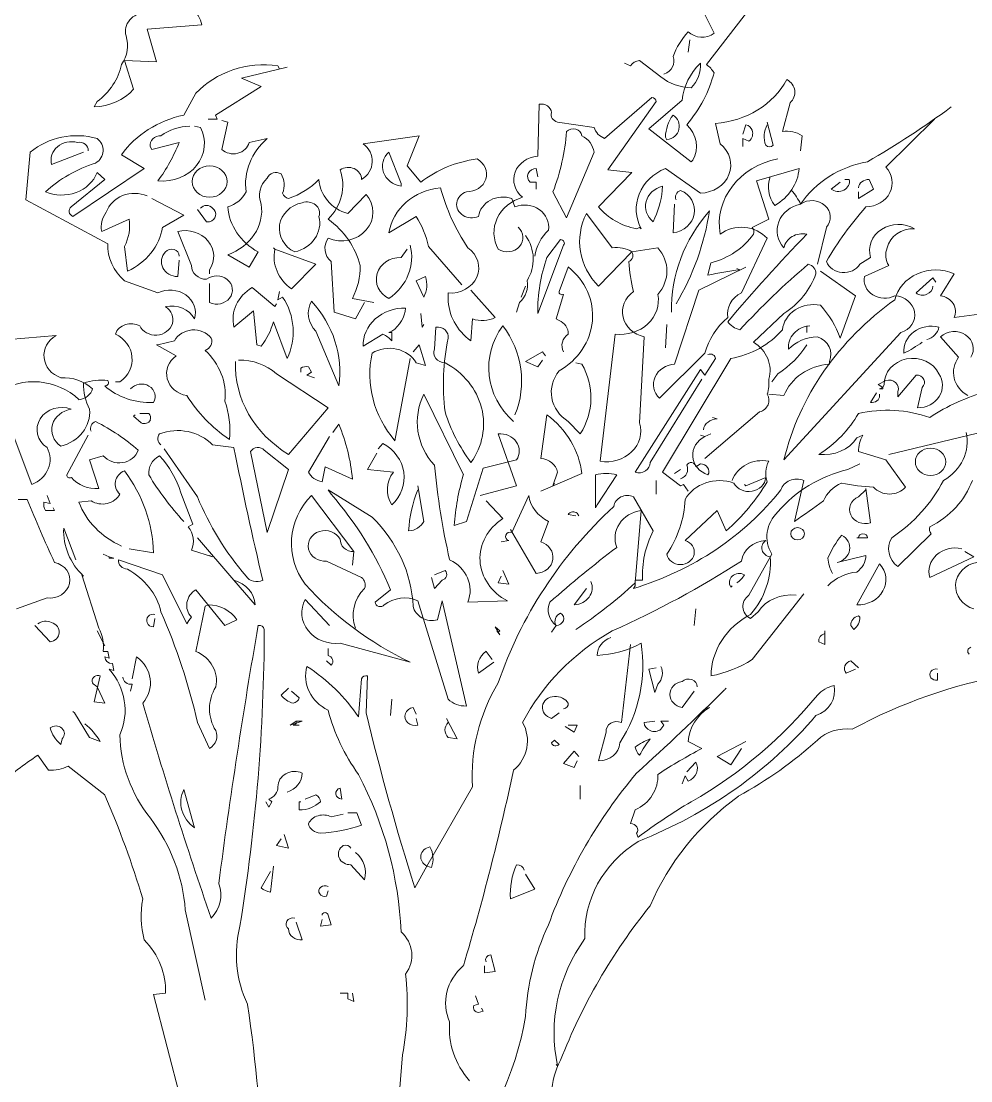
# Model space of a CAD drawing. Header units: metres. Extents: x -208167 to 103314, y -235023 to -104369.
# Drawn here: x -80725 to -77310, y -230575 to -226765 of the extents above; entities that cross this region are included whole.
import ezdxf

# ---------------------------------------------------------------- set-up
doc = ezdxf.new("R2010")
doc.units = ezdxf.units.M
doc.layers.add('FF', color=8, linetype='Continuous')
doc.layers.add('LH', color=94, linetype='Continuous')

# ---------------------------------------------------------------- blocks, each defined once
blk = doc.blocks.new('A$C6F3D4511')
at = {"layer": 'LH', "lineweight": 0}
for p, q in [((1466, 2355.82), (1414.4, 2281.45)), ((1421.99, 2316.36), (1409.84, 2343.68)), ((855.8, 2320.91), (910.44, 2325.47)), ((864.91, 2284.48), (855.8, 2320.91)), ((1397.7, 2308.77), (1396.18, 2295.11)), ((833.03, 2286), (864.91, 2284.48)), ((842.14, 2254.12), (833.03, 2286)), ((949.91, 2266.27), (995.45, 2278.41)), ((987.86, 2276.89), (986.34, 2279.93)), ((1338.5, 2279.93), (1332.43, 2282.96)), ((1368.86, 2267.78), (1347.61, 2286)), ((969.64, 2257.16), (949.91, 2266.27)), ((924.1, 2225.28), (969.64, 2257.16)), ((904.37, 2249.57), (892.23, 2225.28)), ((1312.69, 2199.48), (1359.75, 2245.02)), ((805.71, 2240.46), (802.67, 2234.39)), ((1245.91, 2179.74), (1247.42, 2237.43)), ((1364.3, 2240.46), (1315.73, 2164.57)), ((1356.71, 2210.1), (1390.11, 2241.98)), ((1497.88, 2238.94), (1490.29, 2207.07)), ((925.62, 2220.73), (924.1, 2225.28)), ((908.93, 2211.62), (902.85, 2213.14)), ((916.52, 2220.73), (925.62, 2220.73)), ((936.25, 2217.69), (930.18, 2219.21)), ((930.18, 2187.33), (936.25, 2217.69)), ((1265.64, 2217.69), (1302.07, 2211.62)), ((1428.06, 2193.41), (1423.5, 2216.18)), ((1453.86, 2214.66), (1450.83, 2204.03)), ((1481.18, 2191.89), (1475.11, 2217.69)), ((1642.08, 2220.73), (1593.51, 2167.6)), ((1127.51, 2202.51), (1071.34, 2193.41)), ((1115.36, 2169.12), (1127.51, 2202.51)), ((1399.22, 2173.67), (1356.71, 2210.1)), ((1510.02, 2202.51), (1508.51, 2185.82)), ((860.35, 2187.33), (887.67, 2194.92)), ((975.71, 2199.48), (957.5, 2194.92)), ((1373.41, 2201), (1374.93, 2197.96)), ((1450.83, 2190.37), (1450.83, 2199.48)), ((1450.83, 2199.48), (1456.9, 2196.44)), ((738.92, 2184.3), (734.36, 2131.17)), ((760.17, 2170.64), (792.04, 2184.3)), ((829.99, 2181.26), (852.76, 2166.08)), ((858.83, 2190.37), (860.35, 2187.33)), ((1097.15, 2184.3), (1109.29, 2149.39)), ((1302.07, 2184.3), (1274.75, 2111.44)), ((1400.73, 2175.19), (1399.22, 2173.67)), ((852.76, 2166.08), (781.42, 2112.96)), ((813.3, 2153.94), (805.71, 2161.53)), ((1129.02, 2150.9), (1115.36, 2169.12)), ((1245.91, 2156.98), (1244.39, 2166.08)), ((1340.02, 2161.53), (1306.62, 2123.58)), ((1315.73, 2164.57), (1340.02, 2161.53)), ((1373.41, 2166.08), (1408.32, 2138.76)), ((1506.99, 2166.08), (1464.49, 2152.42)), ((779.9, 2123.58), (813.3, 2153.94)), ((1109.29, 2149.39), (1109.29, 2146.35)), ((1238.32, 2150.9), (1244.39, 2150.9)), ((1244.39, 2150.9), (1244.39, 2143.31)), ((1464.49, 2152.42), (1476.63, 2109.92)), ((1538.87, 2143.31), (1547.97, 2150.9)), ((1552.53, 2153.94), (1557.08, 2153.94)), ((1576.81, 2153.94), (1581.37, 2143.31)), ((1274.75, 2111.44), (1261.08, 2140.28)), ((1581.37, 2143.31), (1566.19, 2132.69)), ((1566.19, 2132.69), (1566.19, 2140.28)), ((734.36, 2131.17), (816.33, 2082.6)), ((892.23, 2114.47), (860.35, 2132.69)), ((1074.38, 2137.24), (1056.16, 2115.99)), ((1223.14, 2123.58), (1220.1, 2132.69)), ((915, 2106.88), (905.89, 2120.55)), ((1381, 2094.74), (1382.52, 2126.62)), ((810.26, 2096.26), (837.58, 2109.92)), ((870.98, 2100.81), (892.23, 2114.47)), ((918.03, 2106.88), (915, 2106.88)), ((1097.15, 2094.74), (1124.47, 2112.96)), ((1320.28, 2078.04), (1294.48, 2115.99)), ((1362.79, 2111.44), (1361.27, 2106.88)), ((1476.63, 2109.92), (1459.93, 2100.81)), ((899.82, 2058.31), (886.16, 2096.26)), ((1344.57, 2099.29), (1347.61, 2100.81)), ((1347.61, 2100.81), (1349.12, 2099.29)), ((1534.31, 2100.81), (1525.2, 2059.83)), ((1255.01, 2067.42), (1268.67, 2087.15)), ((1449.31, 2027.95), (1475.11, 2088.67)), ((833.03, 2079.56), (836.06, 2052.24)), ((981.79, 2078.04), (983.3, 2076.53)), ((983.3, 2076.53), (981.79, 2078.04)), ((983.3, 2076.53), (1024.29, 2059.83)), ((1109.29, 2067.42), (1115.36, 2076.53)), ((1136.61, 2079.56), (1170.01, 2037.06)), ((1271.71, 2081.08), (1245.91, 2005.18)), ((1340.02, 2073.49), (1365.82, 2078.04)), ((886.16, 2046.17), (887.67, 2064.38)), ((936.25, 2070.45), (957.5, 2056.79)), ((957.5, 2056.79), (966.61, 2073.49)), ((1306.62, 2035.54), (1340.02, 2073.49)), ((1567.71, 2059.83), (1578.33, 2067.42)), ((918.03, 2053.76), (918.03, 2049.2)), ((1024.29, 2059.83), (1000, 2032.51)), ((1042.5, 2006.7), (1039.47, 2062.86)), ((1267.16, 2029.47), (1276.26, 2056.79)), ((1453.86, 2056.79), (1406.81, 2030.99)), ((1418.95, 2061.35), (1415.91, 2047.69)), ((1447.79, 2053.76), (1444.75, 2055.27)), ((1596.55, 2058.31), (1572.26, 2046.17)), ((1124.47, 2041.61), (1133.58, 2046.17)), ((1528.24, 2052.24), (1563.15, 2024.92)), ((1640.57, 2044.65), (1623.87, 2027.95)), ((1643.6, 2040.1), (1640.57, 2044.65)), ((1661.82, 2049.2), (1648.16, 2024.92)), ((833.03, 2041.61), (866.42, 2027.95)), ((918.03, 2038.58), (918.03, 2017.33)), ((960.53, 2034.02), (983.3, 2012.77)), ((1132.06, 2023.4), (1124.47, 2041.61)), ((1233.76, 2035.54), (1229.21, 2023.4)), ((987.86, 2029.47), (986.34, 2020.36)), ((986.34, 2020.36), (990.89, 2023.4)), ((1060.72, 2021.88), (1081.97, 2017.33)), ((1156.35, 2021.88), (1156.35, 2027.95)), ((1179.12, 2030.99), (1203.4, 2000.63)), ((1264.12, 1999.11), (1271.71, 2026.43)), ((1406.81, 2030.99), (1382.52, 1949.02)), ((1563.15, 2024.92), (1547.97, 1977.86)), ((983.3, 2012.77), (984.82, 2015.81)), ((1072.86, 2017.33), (1063.75, 1999.11)), ((1227.69, 2017.33), (1224.65, 2006.7)), ((962.05, 2008.22), (942.32, 1990)), ((965.09, 1970.27), (962.05, 2008.22)), ((1063.75, 1999.11), (1042.5, 2006.7)), ((1130.54, 1990), (1129.02, 2005.18)), ((1491.81, 2005.18), (1461.45, 1973.31)), ((1661.82, 2000.63), (1722.53, 2009.74)), ((995.45, 1955.09), (981.79, 1996.08)), ((1132.06, 1993.04), (1130.54, 1990)), ((1142.69, 1965.72), (1144.2, 1990)), ((1180.63, 1999.11), (1179.12, 1974.82)), ((1267.16, 1997.59), (1264.12, 1999.11)), ((1374.93, 1993.04), (1373.41, 1967.23)), ((1514.58, 1991.52), (1514.58, 1983.93)), ((764.72, 1980.9), (717.67, 1976.34)), ((1024.29, 1985.45), (1047.06, 1924.73)), ((1091.08, 1982.41), (1071.34, 1968.75)), ((1100.18, 1985.45), (1097.15, 1983.93)), ((1097.15, 1983.93), (1100.18, 1983.93)), ((1100.18, 1983.93), (1100.18, 1974.82)), ((1323.32, 1982.41), (1308.14, 1841.25)), ((1347.61, 1883.75), (1352.16, 1979.38)), ((1608.69, 1983.93), (1491.81, 1842.76)), ((1666.37, 1956.61), (1648.16, 1979.38)), ((864.91, 1970.27), (884.64, 1958.13)), ((866.42, 1970.27), (864.91, 1970.27)), ((883.12, 1974.82), (866.42, 1970.27)), ((969.64, 1968.75), (965.09, 1970.27)), ((1127.51, 1970.27), (1121.44, 1962.68)), ((1133.58, 1947.5), (1127.51, 1970.27)), ((1250.46, 1962.68), (1233.76, 1952.06)), ((1253.5, 1958.13), (1250.46, 1962.68)), ((1367.34, 1911.07), (1412.88, 1961.16)), ((1118.4, 1955.09), (1103.22, 1864.02)), ((1124.47, 1950.54), (1133.58, 1947.5)), ((1233.76, 1952.06), (1245.91, 1945.98)), ((1245.91, 1945.98), (1250.46, 1953.57)), ((1289.93, 1949.02), (1283.85, 1950.54)), ((1438.68, 1955.09), (1370.38, 1829.1)), ((1423.5, 1955.09), (1412.88, 1936.88)), ((1537.35, 1952.06), (1537.35, 1949.02)), ((984.82, 1938.39), (1036.43, 1900.45)), ((1009.11, 1939.91), (1009.11, 1944.47)), ((1019.73, 1939.91), (1015.18, 1936.88)), ((1015.18, 1936.88), (1022.77, 1933.84)), ((1016.7, 1945.98), (1019.73, 1939.91)), ((1408.32, 1942.95), (1343.05, 1829.1)), ((1412.88, 1936.88), (1408.32, 1942.95)), ((1485.74, 1938.39), (1479.67, 1929.29)), ((1605.65, 1912.59), (1623.87, 1936.88)), ((828.48, 1929.29), (823.92, 1929.29)), ((1358.23, 1839.73), (1409.84, 1932.32)), ((1585.92, 1926.25), (1593.51, 1930.8)), ((1590.48, 1923.21), (1585.92, 1926.25)), ((1591.99, 1926.25), (1590.48, 1923.21)), ((1584.4, 1917.14), (1578.33, 1906.52)), ((1590.48, 1923.21), (1587.44, 1921.7)), ((1587.44, 1921.7), (1590.48, 1921.7)), ((1590.48, 1921.7), (1590.48, 1923.21)), ((1605.65, 1918.66), (1605.65, 1912.59)), ((1629.94, 1923.21), (1625.39, 1900.45)), ((1171.53, 1826.07), (1132.06, 1915.63)), ((1491.81, 1914.11), (1476.63, 1915.63)), ((1587.44, 1914.11), (1587.44, 1915.63)), ((1036.43, 1900.45), (996.97, 1848.84)), ((1467.52, 1895.89), (1412.88, 1844.28)), ((842.14, 1891.34), (843.65, 1892.86)), ((849.73, 1883.75), (842.14, 1891.34)), ((848.21, 1894.37), (857.32, 1894.37)), ((1255.01, 1892.86), (1248.94, 1844.28)), ((1276.26, 1885.27), (1288.41, 1871.61)), ((1425.02, 1888.3), (1420.47, 1889.82)), ((1596.55, 1848.84), (1745.3, 1888.3)), ((740.44, 1815.44), (717.67, 1882.23)), ((1040.99, 1873.12), (1047.06, 1882.23)), ((775.35, 1826.07), (796.6, 1870.09)), ((1016.7, 1829.1), (1037.95, 1868.57)), ((1224.65, 1813.92), (1206.44, 1871.61)), ((1408.32, 1870.09), (1412.88, 1868.57)), ((1412.88, 1868.57), (1408.32, 1870.09)), ((1412.88, 1868.57), (1418.95, 1871.61)), ((1564.67, 1867.05), (1570.74, 1870.09)), ((905.89, 1801.78), (872.5, 1854.91)), ((921.07, 1859.46), (942.32, 1856.43)), ((972.68, 1853.39), (996.97, 1832.14)), ((1086.52, 1854.91), (1091.08, 1860.98)), ((811.78, 1847.32), (798.12, 1842.76)), ((798.12, 1842.76), (807.22, 1810.89)), ((975.71, 1762.31), (959.02, 1851.87)), ((1075.9, 1832.14), (1085.01, 1850.35)), ((1224.65, 1842.76), (1191.26, 1833.66)), ((1566.19, 1851.87), (1593.51, 1842.76)), ((1593.51, 1842.76), (1613.24, 1812.41)), ((996.97, 1832.14), (975.71, 1762.31)), ((1033.4, 1835.18), (1030.36, 1818.48)), ((1060.72, 1821.51), (1033.4, 1835.18)), ((1101.7, 1829.1), (1075.9, 1832.14)), ((1191.26, 1833.66), (1174.56, 1774.46)), ((1388.59, 1832.14), (1382.52, 1827.59)), ((1403.77, 1835.18), (1408.32, 1838.21)), ((1555.56, 1832.14), (1567.71, 1838.21)), ((1248.94, 1807.85), (1289.93, 1827.59)), ((1265.64, 1829.1), (1261.08, 1813.92)), ((1303.59, 1789.64), (1303.59, 1826.07)), ((1324.84, 1826.07), (1305.1, 1792.67)), ((1370.38, 1829.1), (1388.59, 1813.92)), ((1473.59, 1823.03), (1453.86, 1813.92)), ((1132.06, 1774.46), (1125.99, 1813.92)), ((1188.22, 1803.3), (1224.65, 1813.92)), ((1261.08, 1813.92), (1262.6, 1816.96)), ((1364.3, 1820), (1364.3, 1804.82)), ((1388.59, 1813.92), (1391.63, 1815.44)), ((1391.63, 1815.44), (1396.18, 1807.85)), ((1453.86, 1813.92), (1452.34, 1815.44)), ((1502.44, 1774.46), (1511.54, 1820)), ((1573.78, 1810.89), (1578.33, 1772.94)), ((755.61, 1803.3), (758.65, 1794.19)), ((889.19, 1806.33), (901.34, 1771.42)), ((1019.73, 1803.3), (1062.24, 1741.06)), ((1036.43, 1809.37), (1039.47, 1804.82)), ((1080.45, 1779.01), (1036.43, 1809.37)), ((1236.8, 1803.3), (1220.1, 1762.31)), ((1361.27, 1763.83), (1341.53, 1801.78)), ((1566.19, 1801.78), (1573.78, 1809.37)), ((726.77, 1798.74), (735.88, 1798.74)), ((758.65, 1794.19), (752.58, 1795.71)), ((763.2, 1786.6), (761.69, 1789.64)), ((799.63, 1797.23), (787.49, 1795.71)), ((1210.99, 1777.49), (1194.3, 1797.23)), ((1305.1, 1792.67), (1303.59, 1789.64)), ((754.1, 1786.6), (763.2, 1786.6)), ((1283.85, 1780.53), (1276.26, 1782.05)), ((1285.37, 1783.57), (1286.89, 1780.53)), ((1343.05, 1706.15), (1349.12, 1786.6)), ((1425.02, 1786.6), (1393.14, 1753.21)), ((1434.13, 1763.83), (1425.02, 1786.6)), ((901.34, 1771.42), (896.78, 1768.39)), ((1174.56, 1774.46), (1162.42, 1769.9)), ((1248.94, 1751.69), (1256.53, 1774.46)), ((784.46, 1731.96), (772.31, 1766.87)), ((1218.58, 1765.35), (1244.39, 1716.78)), ((1605.65, 1724.37), (1639.05, 1760.8)), ((905.89, 1756.24), (942.32, 1709.19)), ((1217.06, 1753.21), (1209.48, 1751.69)), ((1564.67, 1756.24), (1566.19, 1756.24)), ((1566.19, 1756.24), (1564.67, 1756.24)), ((1566.19, 1756.24), (1575.3, 1756.24)), ((817.85, 1734.99), (811.78, 1738.03)), ((837.58, 1744.1), (861.87, 1739.55)), ((899.82, 1742.58), (921.07, 1734.99)), ((921.07, 1734.99), (918.03, 1736.51)), ((1062.24, 1741.06), (1060.72, 1725.88)), ((1456.9, 1692.49), (1479.67, 1738.03)), ((1544.94, 1728.92), (1573.78, 1736.51)), ((1681.55, 1734.99), (1672.44, 1741.06)), ((817.85, 1734.99), (822.4, 1733.47)), ((817.85, 1733.47), (817.85, 1734.99)), ((822.4, 1733.47), (817.85, 1733.47)), ((870.98, 1715.26), (826.96, 1731.96)), ((1034.91, 1730.44), (1069.83, 1712.22)), ((1587.44, 1727.4), (1564.67, 1681.86)), ((1637.53, 1712.22), (1681.55, 1734.99)), ((790.53, 1715.26), (807.22, 1656.06)), ((792.04, 1713.74), (790.53, 1715.26)), ((895.26, 1660.61), (870.98, 1715.26)), ((1142.69, 1715.26), (1153.31, 1719.81)), ((1210.99, 1719.81), (1217.06, 1704.63)), ((942.32, 1709.19), (963.57, 1681.86)), ((1142.69, 1700.08), (1139.65, 1712.22)), ((1150.28, 1709.19), (1142.69, 1700.08)), ((1206.44, 1706.15), (1209.48, 1713.74)), ((1217.06, 1704.63), (1206.44, 1706.15)), ((1343.05, 1709.19), (1350.64, 1709.19)), ((1343.05, 1703.12), (1343.05, 1709.19)), ((933.21, 1659.1), (904.37, 1698.56)), ((1098.67, 1698.56), (1083.49, 1684.9)), ((1282.34, 1681.86), (1294.48, 1700.08)), ((1341.53, 1700.08), (1343.05, 1703.12)), ((1438.68, 1701.6), (1440.2, 1703.12)), ((1511.54, 1694.01), (1459.93, 1621.15)), ((755.61, 1689.45), (725.26, 1677.31)), ((1037.95, 1659.1), (1013.66, 1687.94)), ((1125.99, 1686.42), (1156.35, 1577.13)), ((1150.28, 1686.42), (1145.72, 1665.17)), ((1174.56, 1569.54), (1150.28, 1686.42)), ((1176.08, 1684.9), (1215.55, 1686.42)), ((904.37, 1630.25), (913.48, 1680.35)), ((913.48, 1680.35), (916.52, 1681.86)), ((1403.77, 1677.31), (1402.25, 1659.1)), ((1466.01, 1674.27), (1458.42, 1666.69)), ((861.87, 1657.58), (863.39, 1666.69)), ((945.36, 1665.17), (933.21, 1659.1)), ((1567.71, 1668.2), (1566.19, 1669.72)), ((758.65, 1640.88), (743.47, 1659.1)), ((805.71, 1653.02), (813.3, 1636.33)), ((1207.96, 1648.47), (1203.4, 1657.58)), ((1203.4, 1657.58), (1207.96, 1653.02)), ((1204.92, 1653.02), (1207.96, 1648.47)), ((1207.96, 1653.02), (1206.44, 1651.51)), ((1264.12, 1659.1), (1259.57, 1651.51)), ((1532.79, 1637.84), (1532.79, 1653.02)), ((1558.6, 1659.1), (1561.63, 1654.54)), ((1526.72, 1640.88), (1532.79, 1637.84)), ((811.78, 1630.25), (816.33, 1630.25)), ((816.33, 1630.25), (817.85, 1622.67)), ((1036.43, 1633.29), (1036.43, 1625.7)), ((1048.57, 1639.36), (1118.4, 1618.11)), ((1200.37, 1621.15), (1194.3, 1630.25)), ((1338.5, 1637.84), (1329.39, 1551.32)), ((817.85, 1622.67), (813.3, 1624.18)), ((845.17, 1624.18), (840.62, 1599.9)), ((1039.47, 1615.08), (1034.91, 1619.63)), ((1566.19, 1612.04), (1558.6, 1619.63)), ((822.4, 1609), (817.85, 1610.52)), ((820.89, 1616.59), (822.4, 1609)), ((1186.71, 1605.97), (1201.89, 1618.11)), ((1356.71, 1610.52), (1364.3, 1612.04)), ((1362.79, 1584.72), (1356.71, 1610.52)), ((1554.04, 1605.97), (1563.15, 1610.52)), ((802.67, 1574.09), (808.74, 1602.93)), ((1069.83, 1599.9), (1066.79, 1557.39)), ((1074.38, 1561.95), (1075.9, 1602.93)), ((1645.12, 1598.38), (1645.12, 1605.97)), ((804.19, 1592.31), (805.71, 1590.79)), ((805.71, 1590.79), (813.3, 1572.57)), ((840.62, 1593.82), (839.1, 1586.23)), ((996.97, 1589.27), (989.38, 1581.68)), ((1365.82, 1593.82), (1362.79, 1584.72)), ((1432.61, 1587.75), (1434.13, 1589.27)), ((1007.59, 1578.65), (1000, 1586.23)), ((1100.18, 1577.13), (1098.67, 1558.91)), ((1390.11, 1568.02), (1402.25, 1586.23)), ((813.3, 1572.57), (802.67, 1574.09)), ((1124.47, 1560.43), (1121.44, 1568.02)), ((1412.88, 1566.5), (1417.43, 1568.02)), ((782.94, 1561.95), (781.42, 1563.47)), ((798.12, 1534.63), (782.94, 1561.95)), ((1125.99, 1548.29), (1124.47, 1555.88)), ((1165.46, 1533.11), (1154.83, 1555.88)), ((1259.57, 1555.88), (1267.16, 1561.95)), ((905.89, 1551.32), (918.03, 1522.48)), ((1010.63, 1552.84), (998.48, 1548.29)), ((998.48, 1548.29), (1004.55, 1552.84)), ((1004.55, 1549.8), (1001.52, 1548.29)), ((1001.52, 1548.29), (1007.59, 1548.29)), ((1004.55, 1552.84), (1004.55, 1549.8)), ((1004.55, 1552.84), (1010.63, 1552.84)), ((1282.34, 1540.7), (1273.23, 1546.77)), ((1276.26, 1548.29), (1285.37, 1548.29)), ((1285.37, 1548.29), (1282.34, 1540.7)), ((1362.79, 1552.84), (1352.16, 1551.32)), ((1368.86, 1552.84), (1376.45, 1552.84)), ((1371.89, 1548.29), (1368.86, 1552.84)), ((1368.86, 1543.73), (1371.89, 1548.29)), ((1314.21, 1540.7), (1306.62, 1508.82)), ((770.79, 1533.11), (769.28, 1527.04)), ((808.74, 1530.07), (798.12, 1534.63)), ((1156.35, 1534.63), (1165.46, 1533.11)), ((1259.57, 1528.55), (1262.6, 1531.59)), ((1262.6, 1531.59), (1267.16, 1527.04)), ((1396.18, 1530.07), (1409.84, 1522.48)), ((1453.86, 1530.07), (1425.02, 1513.37)), ((757.13, 1498.2), (746.51, 1514.89)), ((1282.34, 1519.45), (1271.71, 1505.78)), ((1286.89, 1513.37), (1282.34, 1519.45)), ((1438.68, 1504.27), (1449.31, 1522.48)), ((1271.71, 1505.78), (1282.34, 1501.23)), ((1282.34, 1501.23), (1285.37, 1508.82)), ((1403.77, 1507.3), (1394.66, 1496.68)), ((1425.02, 1513.37), (1438.68, 1504.27)), ((813.3, 1470.87), (776.87, 1502.75)), ((1390.11, 1483.02), (1393.14, 1492.12)), ((1393.14, 1492.12), (1396.18, 1486.05)), ((902.85, 1434.44), (892.23, 1476.94)), ((1048.57, 1478.46), (1050.09, 1466.32)), ((1180.63, 1479.98), (1135.1, 1391.94)), ((1288.41, 1481.5), (1288.41, 1466.32)), ((977.23, 1457.21), (974.2, 1463.28)), ((977.23, 1466.32), (980.27, 1463.28)), ((980.27, 1463.28), (977.23, 1457.21)), ((1007.59, 1463.28), (1009.11, 1463.28)), ((1007.59, 1454.18), (1007.59, 1463.28)), ((1013.66, 1466.32), (1024.29, 1470.87)), ((1056.16, 1451.14), (1065.27, 1451.14)), ((1065.27, 1451.14), (1069.83, 1437.48)), ((1343.05, 1454.18), (1338.5, 1439)), ((1039.47, 1446.59), (1051.61, 1449.62)), ((984.82, 1414.71), (989.38, 1422.3)), ((992.41, 1426.85), (996.97, 1411.67)), ((1344.57, 1428.37), (1346.09, 1423.82)), ((996.97, 1411.67), (984.82, 1414.71)), ((981.79, 1391.94), (978.75, 1363.1)), ((1059.2, 1393.46), (1072.86, 1376.76)), ((1135.1, 1391.94), (1122.95, 1367.65)), ((1139.65, 1390.42), (1135.1, 1391.94)), ((969.64, 1367.65), (978.75, 1385.87)), ((1242.87, 1366.14), (1233.76, 1382.83)), ((1218.58, 1355.51), (1242.87, 1366.14)), ((1034.91, 1358.55), (1036.43, 1364.62)), ((893.75, 1343.37), (913.48, 1243.18)), ((1036.43, 1337.29), (1039.47, 1326.67)), ((1010.63, 1309.97), (1004.55, 1329.7)), ((1028.84, 1325.15), (1030.36, 1332.74)), ((1039.47, 1326.67), (1028.84, 1325.15)), ((1198.85, 1293.27), (1203.4, 1275.06)), ((1192.78, 1273.54), (1192.78, 1281.13)), ((1203.4, 1275.06), (1192.78, 1273.54)), ((861.87, 1249.25), (874.01, 1250.77)), ((889.19, 1132.37), (861.87, 1249.25)), ((1056.16, 1250.77), (1048.57, 1250.77)), ((1056.16, 1244.7), (1056.16, 1250.77)), ((1060.72, 1250.77), (1062.24, 1241.67)), ((1062.24, 1241.67), (1056.16, 1244.7)), ((1186.71, 1238.63), (1182.15, 1237.11)), ((1183.67, 1247.74), (1186.71, 1238.63)), ((1186.71, 1229.52), (1191.26, 1231.04)), ((1191.26, 1231.04), (1189.74, 1234.08)), ((1110.81, 1182.47), (1092.59, 936.56)), ((1265.64, 1170.32), (1264.12, 1171.84))]:
    blk.add_line(p, q, dxfattribs=at)
for centre, radius, start, end in [((860.13, 2313.25), 51.77, 13.64, 61.75), ((854.83, 2318.26), 20.88, 91.51, 193.68), ((1468.29, 2259.94), 92.5, 141.22, 160.67), ((1409.85, 2330.24), 18.43, 222.12, 311.15), ((796.85, 2302.44), 39.23, 327.64, 16.1), ((1366.58, 2285.24), 15.37, 290.23, 20.22), ((762.23, 2293.92), 68.9, 309.13, 349.57), ((972.24, 2192.17), 88.89, 80.87, 139.78), ((1349.12, 2273.86), 12.24, 97.13, 150.25), ((1459.55, 2235.65), 69.73, 137.28, 174.8), ((1371.13, 2280.18), 37.29, 318.85, 4.28), ((1395.42, 2257.92), 30.23, 28.5, 51.11), ((1401.04, 2304.22), 48.61, 228.55, 267.85), ((1274.23, 2307.02), 151.77, 322.52, 346.79), ((1416.3, 2303.43), 87.55, 274.72, 333.78), ((1486.37, 2250.67), 16.43, 314.47, 58.95), ((800.83, 2287.41), 53.05, 271.99, 321.14), ((1358.99, 2239.7), 5.37, 8.13, 81.87), ((1249.36, 2227.35), 10.26, 5.4, 100.86), ((1149.39, 2847.04), 796.75, 302.31, 309.74), ((915.55, 2126.3), 101.69, 103.26, 147.28), ((1267.92, 2226.04), 8.65, 164.75, 254.74), ((1420.03, 2199.76), 46.64, 146.81, 178.48), ((1372.11, 2212.92), 15.23, 280.67, 54.27), ((899.82, 2164.57), 48.6, 91.79, 128.66), ((1370.74, 2190.78), 33.8, 332.54, 44.95), ((1451.58, 2206.31), 8.65, 15.26, 74.74), ((1502.3, 2201.41), 30.24, 154.02, 198.35), ((785.39, 2134.36), 68.21, 72.67, 132.94), ((869.28, 2191.95), 10.57, 89.05, 188.58), ((871.26, 2193.81), 41.67, 263.34, 25.31), ((1013.87, 2225.64), 261.53, 340.95, 355.93), ((1281.36, 2201.54), 8.62, 6.5, 140.1), ((1277.78, 2181.26), 24.48, 7.13, 60.25), ((1320.54, 2217.06), 19.25, 196.41, 245.96), ((1449.31, 2204.79), 11.28, 312.27, 19.65), ((1494.85, 2181.77), 25.71, 53.81, 100.2), ((780.11, 2175.3), 20.48, 73.36, 193.17), ((788.32, 2186.91), 8.35, 352.51, 106.29), ((794.66, 2186.39), 17.13, 303.8, 49.84), ((697.13, 2263.63), 202.55, 326.7, 340.17), ((941.79, 2198.49), 16.1, 223.83, 347.22), ((1024.29, 2148.63), 70.33, 133.69, 186.82), ((1055.96, 2174.24), 24.58, 304.34, 51.25), ((1407.63, 2169.9), 31.14, 271.28, 49.01), ((1477.39, 2195.68), 5.37, 225, 315), ((1113.27, 2168.54), 22.54, 135.64, 259.85), ((848.97, 2046.48), 133.41, 109.61, 135.33), ((1201.5, 2067.18), 110.74, 98.47, 130.88), ((1175.21, 2159.85), 19.59, 268.11, 59.37), ((1248.04, 2153.73), 26.1, 94.7, 228.43), ((1500.99, 2104.5), 73.8, 101.92, 188.79), ((1595.3, 2074.35), 101.32, 101.39, 148.94), ((770.34, 2174.13), 37.54, 244.37, 340.39), ((918.03, 2151.66), 17.46, 0, 180), ((984.28, 2152.53), 9.05, 55.74, 161.13), ((967.92, 2147.8), 24.69, 338.53, 29.65), ((994.69, 2147.87), 56.41, 317.73, 17.22), ((1056.65, 2154.15), 13.18, 359.1, 127.77), ((1244.55, 2157.22), 8.87, 91.03, 225.36), ((1394, 2120.79), 49.76, 114.45, 205.59), ((1454.21, 2169.67), 52.9, 302.59, 356.11), ((1573.36, 2150.2), 26.62, 270.9, 40.81), ((918.03, 2151.66), 17.46, 180, 0), ((994.97, 2136.35), 27.13, 135.21, 201.02), ((966.98, 2207.83), 80.9, 291.75, 318.23), ((1069.1, 2155.75), 41.81, 182.49, 251.98), ((1511.71, 2145.51), 35.47, 161.13, 215.13), ((1546.1, 2151.84), 11.18, 229.7, 10.82), ((1576.62, 2143.41), 10.53, 88.97, 172.23), ((843.2, 2108.86), 29.68, 64.88, 163.05), ((926.87, 2152.1), 30.02, 288.21, 336.81), ((999.24, 2141.04), 8.65, 195.26, 254.74), ((1155.04, 2086.72), 58.45, 96.17, 172.12), ((1375.34, 2198.54), 232.87, 193.34, 211.16), ((1179.83, 2126.26), 14.98, 110.6, 297.33), ((1376.64, 2124.12), 23.09, 105.73, 228.28), ((1279.94, 2147.73), 90.45, 336.34, 359.13), ((1377.56, 2119.44), 24.93, 277.94, 63.73), ((1391.63, 2134.21), 8.17, 111.8, 201.8), ((1443.23, 2097.78), 71.36, 23.84, 38.09), ((1017.22, 2099.37), 29.51, 102.91, 241.27), ((1015.35, 2116.55), 12.51, 343.29, 112.17), ((1049.58, 2117.51), 31.7, 245.5, 38.51), ((1211.05, 2109.88), 24.54, 68.35, 172.8), ((1243.36, 2094.94), 41.25, 107.83, 206.5), ((1519.79, 2112.1), 18.39, 322.15, 127.85), ((784.2, 2118.77), 6.45, 131.82, 244.44), ((837.33, 2101.57), 27.59, 144.71, 191.1), ((915, 2117.51), 7.59, 36.87, 143.13), ((915.25, 2115.33), 8.9, 288.23, 49.15), ((917.34, 2119.71), 52.76, 291, 7.53), ((999.59, 2127.73), 63.48, 183.74, 238.69), ((1232.7, 2101.45), 24.11, 351.23, 113.38), ((1356.63, 2159.93), 61.82, 216.01, 258.75), ((1554.89, 2010.02), 175.44, 141.58, 181.08), ((1111.39, 2161.03), 308.91, 331.96, 352.19), ((1515.19, 2097.16), 30.2, 102.79, 219.27), ((1871.14, 1887.11), 379.93, 141.51, 152.44), ((784.7, 2102.33), 53.42, 334.77, 8.17), ((994.92, 2105.69), 33.21, 284.15, 12.64), ((978.47, 2038.47), 92, 12.45, 50.95), ((1027.31, 2058.72), 111.27, 10.8, 29.17), ((1362.02, 2085.04), 74.29, 155.38, 221.79), ((806.99, 2109.97), 64.64, 296.73, 351.86), ((893.5, 2068.56), 28.65, 328.89, 104.85), ((1215.45, 2089.37), 15.69, 234.95, 46.86), ((1296.89, 2061), 54.6, 137.66, 171.64), ((1449.31, 2067.42), 33.43, 39.47, 129.47), ((1453.1, 2095.5), 8.65, 344.75, 37.87), ((1606.41, 2074.97), 29.08, 56.76, 195.05), ((1621.09, 2072.73), 26.59, 87.27, 168.48), ((1053.83, 2077.64), 20.6, 147.62, 225.8), ((1191.92, 2065.37), 49.44, 331.28, 32.19), ((1268.67, 2083.36), 3.79, 323.13, 90), ((1396.94, 2134.97), 76.84, 286.65, 327.09), ((3063.23, 754.31), 2047.2, 139.15, 142.66), ((1510.35, 2074.9), 18.81, 77.01, 170.37), ((870.73, 2080.87), 54.43, 178.18, 226.15), ((880.15, 2069.14), 7.52, 358.42, 144.71), ((1027.26, 2068.02), 44.77, 169.05, 232.5), ((1062.39, 2067.77), 57.57, 307.14, 13.36), ((1158.88, 2055.89), 28.05, 264.83, 52.17), ((1324.84, 2052.74), 25.71, 53.81, 100.2), ((1333.82, 2052.24), 41.11, 321.12, 38.88), ((1616.56, 2069.78), 23.06, 158.99, 209.81), ((886.36, 2062.62), 16.45, 138.65, 269.27), ((1108.85, 2043.15), 24.27, 88.96, 241.18), ((1445.09, 2007.82), 199.2, 162.59, 180.76), ((1333.19, 2069.7), 7.81, 299.06, 29.05), ((915, 2058.31), 15.18, 180, 270), ((989.63, 2055.7), 78.72, 334.56, 1.9), ((1228.31, 2002.54), 72.41, 302.45, 48.53), ((1526, 2071.63), 189.23, 182.66, 192.87), ((1488.53, 1753.18), 303.33, 97.72, 103.85), ((2077.07, 1465.47), 817.28, 133.34, 140.35), ((1513.35, 2049.84), 10.35, 356.45, 74.63), ((1551.71, 2069.05), 18.47, 199.58, 330.03), ((1643.39, 2011.85), 41.65, 63.74, 168.21), ((925.19, 2031.25), 15.66, 242.78, 130.64), ((1104.87, 2036.65), 30.24, 334.02, 18.35), ((1441.49, 2075.17), 86.2, 305.71, 342.47), ((1592.36, 2042.57), 20.42, 169.86, 300.16), ((983.64, 1998.68), 42.22, 123.18, 191.86), ((1207.2, 2037.06), 28.45, 316.08, 9.21), ((1630.4, 2035.74), 10.17, 230, 358.88), ((878.7, 2006.02), 25.13, 344.03, 119.23), ((926.81, 1984.82), 74.8, 336.58, 31.05), ((1216.93, 2022.16), 60.58, 180.26, 231.38), ((1270.19, 2029.09), 3.06, 172.88, 299.74), ((1328.62, 2019.82), 37.78, 261.93, 10.08), ((1358.92, 2006.98), 28.42, 127.7, 256.25), ((1461.78, 2004.64), 26.44, 118.14, 188.73), ((1601.39, 2003.79), 21.16, 290.17, 86.68), ((1645.54, 2007.46), 17.65, 337.23, 81.48), ((864.09, 1998.52), 17.36, 203.79, 55.15), ((880.24, 1988.64), 24.92, 24.85, 104.46), ((1046.83, 2005.53), 30.19, 153.84, 221.69), ((925.73, 1940.53), 122.35, 352.58, 39.8), ((1112.83, 1969.76), 41.5, 88.6, 181.4), ((1077.9, 2013.77), 36.03, 308.2, 356), ((1521.39, 1983.79), 31.26, 77.34, 174.17), ((1795.1, 1776.9), 310.36, 128.33, 167.75), ((1444.99, 1945.64), 107.9, 17.37, 39.51), ((1190.24, 2026.6), 29.12, 250.74, 296.88), ((1490.75, 1942.54), 80.07, 133.49, 166.55), ((839.71, 1977.25), 16.61, 59.22, 161.9), ((902.84, 2014.8), 81.13, 325.42, 346.66), ((1145.72, 1979.38), 10.73, 351.87, 98.13), ((1281.36, 1944.9), 84.41, 146.47, 224.95), ((1120.69, 1930.33), 109.08, 339.91, 34.12), ((1260.33, 1983.17), 15.96, 357.27, 64.65), ((1455.38, 2009.74), 24, 214.7, 251.57), ((1519.89, 1967.99), 23.64, 95.53, 185.53), ((1639, 1963.7), 27.39, 73.81, 185.31), ((1629.83, 1992.71), 17.02, 285.9, 350.84), ((779.17, 1958.55), 26.61, 122.88, 248.18), ((808.7, 1954.35), 31.92, 308.27, 61.53), ((902.2, 1965.93), 21.05, 34.51, 155.02), ((1076.66, 1955.85), 30.23, 38.89, 61.5), ((1286.08, 1969.76), 16.02, 127.8, 206.21), ((1420.54, 2042.18), 88.96, 281.77, 321.64), ((1527.3, 1937.67), 41.76, 92.88, 137.81), ((1517.61, 1959.64), 21.14, 338.96, 68.96), ((1661.89, 1966.06), 19.13, 330.38, 135.88), ((909.68, 1974.07), 10.57, 291.04, 21.04), ((1435.18, 1926.49), 283.52, 169.56, 186.2), ((1440.35, 1942.19), 37.6, 344.79, 55.86), ((1428.24, 2019.4), 99.34, 305.37, 330.36), ((1544.93, 2081.09), 137.27, 299.12, 308.26), ((899.96, 1938.53), 24.87, 128.02, 259.13), ((864.26, 1915.36), 69.34, 353.94, 44.78), ((1198.7, 1937.64), 120.57, 168.75, 217.63), ((1097.71, 1936.16), 30.38, 28.24, 124.62), ((1153.25, 1961.81), 11.27, 159.69, 270.3), ((1418.19, 1954.84), 5.32, 2.73, 115.35), ((1063.49, 1948.36), 119.71, 178.23, 236.24), ((947.2, 1899.36), 54.21, 46.05, 90.34), ((1112.62, 1882.65), 79.14, 327.16, 59.06), ((1218.07, 1911.71), 80.97, 330.31, 27.44), ((1384.29, 1926.3), 22.79, 94.46, 221.94), ((1541.3, 1896.71), 52.46, 94.32, 160.63), ((1620.53, 1926.87), 28.54, 23.82, 181.24), ((1691.44, 1939.76), 30.21, 146.09, 238.1), ((1014.42, 1937.63), 8.65, 74.75, 127.87), ((1299.22, 1917.81), 39.82, 143.62, 234.8), ((1624.21, 1928.85), 8.03, 315.46, 92.46), ((1625.17, 1925.49), 25.05, 270.5, 31.01), ((742.32, 1868.17), 61.26, 42.5, 126.92), ((771.72, 1892.35), 41.56, 44.92, 93.37), ((858.94, 1926.79), 66.91, 179.16, 204.61), ((810.26, 1880.71), 50.46, 83.09, 111.16), ((813.3, 1928.53), 3.79, 270, 36.87), ((849.88, 1913.2), 13.73, 330.88, 141.74), ((1434.13, 1927.77), 42.75, 343.5, 6.11), ((1596.7, 1921.85), 9.51, 340.41, 109.59), ((785.49, 1925.56), 16.13, 277.13, 346.14), ((858.76, 1972.09), 65.65, 226.17, 272.72), ((1747.96, 1741.06), 185.27, 106.54, 126.59), ((1034.52, 1993.08), 160.09, 209.56, 232.82), ((836.3, 1876.16), 102.02, 354.02, 18.21), ((1201.33, 1884.77), 75.83, 155.99, 219.34), ((1463.06, 1908.94), 13.79, 288.9, 29.03), ((1579.63, 1914.22), 7.81, 260.41, 359.2), ((770.3, 1876.22), 24.65, 67.07, 233.44), ((783.46, 1876.14), 23.07, 98.88, 232.05), ((759.02, 1895.8), 39.22, 285.16, 4.58), ((1347.02, 1950.88), 201.36, 195.85, 213.51), ((1594.58, 1778.11), 119.68, 68.97, 103.72), ((807.22, 1877.68), 8.17, 111.8, 201.8), ((710.06, 1715.49), 194.13, 45.27, 60.99), ((852.76, 1889.82), 6.79, 243.44, 333.43), ((850.48, 1889.06), 8.65, 344.75, 37.87), ((1191.94, 1817.15), 98.54, 6.08, 50.2), ((1425.32, 1874.21), 14.09, 91.21, 172.06), ((1455.14, 1950.75), 124.54, 305.09, 333.09), ((886.08, 1828.65), 46.62, 41.36, 112.89), ((842.36, 1804.28), 219.03, 4.51, 20.85), ((1314.62, 1874.81), 34.18, 259.08, 15.17), ((875.78, 1866.42), 9.4, 146.52, 227.73), ((1208.34, 1852.63), 19.07, 328.84, 95.71), ((1424.02, 1848.01), 23.39, 118.44, 249.73), ((1531.65, 1887.2), 38.68, 262.68, 328.6), ((1605.91, 1851.62), 39.72, 152.29, 179.63), ((1623.94, 1863.12), 51.01, 302.29, 11.31), ((728.46, 1843.18), 30.21, 293.35, 26), ((827.69, 1859.24), 19.88, 216.84, 342.89), ((5569, 2686.24), 4700.5, 190.17, 192), ((966.31, 1848.47), 8.05, 37.67, 155.01), ((1068.28, 1823.18), 44.14, 316.28, 58.91), ((1638.29, 1840.49), 15.18, 0, 180), ((879.33, 1828.34), 22.13, 120.96, 185.91), ((781.22, 1776.35), 112.06, 15.52, 39.29), ((1247.24, 1825.64), 18.72, 10.67, 84.78), ((1470.19, 1810.44), 31.48, 78.19, 162.32), ((2009.64, 1908.87), 869.95, 184.76, 191.73), ((1346.96, 1839.67), 11.27, 249.69, 0.3), ((1384.04, 1832.14), 11.56, 293.2, 23.2), ((1399.06, 1835.02), 4.71, 1.85, 159.23), ((1408.48, 1829.86), 8.35, 332.97, 91.04), ((1503.82, 1828), 30.24, 154.02, 198.35), ((1589.94, 1705.79), 130.94, 105.22, 142.73), ((1638.29, 1840.49), 15.18, 180, 0), ((778.38, 1825.69), 3.06, 172.88, 299.74), ((805.05, 1842.8), 31.98, 218.17, 273.9), ((839.68, 1816.14), 15.94, 114.69, 225.3), ((694.75, 1736.73), 167.14, 0.97, 34.18), ((1146.75, 1984.25), 329.84, 208.66, 219.5), ((1034.16, 1837.45), 19.35, 205.56, 258.69), ((1129.69, 1809.69), 34.06, 145.26, 209.97), ((1456.11, 1751.1), 294.3, 165.24, 176.34), ((1314.21, 1790.4), 37.22, 73.41, 106.59), ((1456.82, 1824.39), 16.83, 206.21, 355.36), ((1504.71, 1804.92), 16.55, 65.62, 164.42), ((1427.31, 1781.5), 38.27, 67.89, 153.23), ((1268.67, 1930.62), 234.94, 314.77, 331.49), ((1564.25, 1785.06), 35.15, 114.83, 159.75), ((1593.77, 2013.09), 201.07, 257.28, 266.46), ((1597.31, 1825.31), 20.51, 218.99, 321.01), ((1497.69, 1891.49), 169.34, 306.99, 335.02), ((1593.99, 1847.55), 90.35, 298.81, 342.24), ((810.8, 1813.38), 19.64, 235.35, 334.14), ((1212.42, 1913.48), 326.24, 200.02, 217.75), ((1080.81, 1750.02), 81.05, 138.9, 214.05), ((723.62, 1559.22), 400.1, 20.38, 37.87), ((1268.18, 1757.25), 151.44, 159.87, 177.51), ((1275.51, 1808.61), 39.07, 187.82, 240.94), ((1335.46, 1789.42), 13.77, 63.84, 172.76), ((1246.84, 1981.48), 296.91, 288.6, 324.57), ((1573.14, 1787.73), 15.68, 116.34, 289.33), ((1931.11, 2226.19), 1269.36, 199.68, 203.06), ((767, 1793.43), 14.6, 171.03, 207.9), ((867.3, 1822.66), 84.24, 198.66, 243.71), ((1669.92, 1454.17), 484.51, 135.93, 163.06), ((1264.29, 1804.31), 128.98, 329.07, 357.53), ((684.2, 2840.54), 1343.89, 307.51, 309.07), ((965.62, 1673.47), 155.97, 2.53, 42.59), ((1281.41, 1779.26), 5.85, 47.34, 151.59), ((1354.07, 1755.98), 31.02, 99.18, 199.52), ((1515.52, 1757.32), 40.72, 137.01, 208.28), ((874.94, 1752.74), 26.87, 337.8, 35.62), ((1115.24, 1782.33), 18.57, 275.06, 334.92), ((1242.12, 1733.4), 53.97, 125.22, 240.51), ((1505.47, 1760.8), 6.83, 0, 180), ((1645.88, 1766.11), 8.65, 164.75, 217.87), ((844.66, 1763.51), 72.43, 177.35, 223.41), ((1033.4, 1747.28), 16.91, 26.13, 275.15), ((1218.58, 1757.76), 4.8, 71.57, 251.57), ((1464.26, 1715.45), 113.79, 154.84, 183.16), ((1505.47, 1760.8), 6.83, 180, 0), ((1633.98, 1698.03), 104.35, 144.06, 160.14), ((1540.96, 1745.04), 16.6, 283.85, 59.09), ((1570.74, 1756.24), 4.55, 0, 180), ((1061.48, 1753.97), 12.92, 176.63, 273.37), ((1243.17, 1734.69), 17.95, 273.88, 71.26), ((1388.48, 1740.29), 13.73, 189.48, 70.13), ((1475.22, 1727.14), 26.12, 93.57, 172.74), ((1480.05, 1745.14), 10.33, 128.66, 259.41), ((1621.67, 1743.93), 25.28, 150.86, 230.7), ((2118.09, 805.95), 1229.73, 130.17, 134.38), ((1548.98, 1737.52), 24.81, 309.21, 357.66), ((1662.83, 1718.8), 26.14, 75.43, 194.57), ((758.33, 1709.39), 20.12, 262.24, 75.99), ((836.82, 1731.2), 9.9, 175.6, 265.6), ((1139.52, 1697.8), 38.77, 340.56, 61.76), ((919.46, 2467.29), 907.57, 296.21, 305.72), ((1384.6, 1729.02), 93.74, 321.95, 3.66), ((1576.27, 1735.53), 40.5, 182.92, 207.59), ((1565.81, 1709.76), 27.92, 267.66, 39.21), ((1690.04, 1702.71), 26.78, 101.76, 251.51), ((797.75, 1658.76), 73.36, 12.21, 58.52), ((1148.41, 1715.47), 6.55, 286.53, 41.58), ((1447.25, 1706.69), 9.97, 59.25, 210.75), ((1425.78, 1729.68), 30.23, 308.89, 331.5), ((1569.84, 1673.48), 45.11, 96.58, 138.93), ((933.45, 1680.36), 30.16, 2.85, 72.9), ((965.09, 1719.81), 12.24, 209.75, 299.74), ((1282.35, 1923.23), 346.38, 219.13, 241.75), ((1062.24, 1703.87), 11.28, 340.35, 47.73), ((1281.26, 1700.87), 19.03, 273.25, 20.94), ((1005.62, 2033.45), 470.1, 306.29, 315.87), ((915.93, 1681.31), 20.76, 123.81, 219.13), ((1105.86, 1670.3), 44.45, 137.93, 198.69), ((1044.12, 1673), 33.93, 153.88, 277.54), ((1088.58, 1685.01), 5.1, 181.22, 321.91), ((1112.72, 1658.98), 30.48, 64.2, 131.33), ((1278.73, 1676.15), 22.45, 157.06, 229.42), ((1466.37, 1680.1), 15.6, 127.4, 239.33), ((1499.02, 1654.12), 38.68, 82.68, 148.6), ((158.03, 1396.61), 763.69, 11.69, 21.32), ((916.15, 1647.98), 33.88, 30.47, 89.39), ((1140.41, 1683.69), 19.27, 189.98, 286.01), ((1273.23, 1663.65), 10.18, 116.57, 206.56), ((1264.33, 1666.62), 7.52, 268.42, 54.71), ((754.31, 1652.59), 11.19, 58.47, 134.21), ((756.96, 1651.68), 10.93, 278.91, 72.92), ((861.75, 1664.89), 6.56, 75.54, 204.85), ((861.11, 1662.89), 5.37, 188.13, 278.13), ((927.9, 1646.19), 35.68, 141.91, 156.16), ((1498.89, 1602.3), 79.94, 120.42, 179.55), ((1568.93, 1659.74), 10.35, 105.37, 183.55), ((1550.39, 1667.72), 17.33, 310.48, 1.6), ((766.49, 1635.57), 45.6, 353.31, 26.71), ((8371.74, 494.24), 7496.19, 171.06, 173.27), ((-1345.79, 1659.9), 2318.47, 351.7, 359.87), ((967.37, 1653.78), 5.37, 8.13, 98.13), ((1450.58, 1448.01), 242.92, 122.44, 154.83), ((1326.87, 1625.23), 21.77, 111.85, 178.76), ((1534.77, 1642.09), 8.14, 104.04, 188.58), ((889.26, 1598.03), 35.59, 348.26, 64.87), ((1207.5, 1612.8), 21.89, 127.11, 198.18), ((1300.03, 1719.8), 94.24, 273.09, 301.4), ((1176.37, 1615.05), 174.45, 330.28, 8.01), ((1679.92, 1630.58), 4.46, 108.43, 228.95), ((820.89, 1624.18), 7.59, 180, 270), ((821.75, 1595.27), 37.21, 322.42, 51), ((1034.76, 1619.48), 6.44, 316.91, 74.98), ((1395.92, 1709.96), 109.48, 282.14, 305.78), ((1560.88, 1611.28), 8.65, 105.26, 217.87), ((759.41, 1564.79), 74.2, 338.55, 38.04), ((1057.4, 1603.09), 43.5, 166.08, 241.18), ((904.52, 1460.07), 189.22, 30.95, 54.21), ((1351.95, 1606.06), 18.5, 318.59, 23.91), ((1643.75, 1604.45), 6.22, 77.32, 282.68), ((806.47, 1597.62), 5.78, 66.8, 246.8), ((839.32, 1601.52), 7.81, 180.8, 279.59), ((1074.38, 1598.38), 4.8, 71.57, 161.56), ((1396.42, 1590.63), 8.87, 1.03, 135.36), ((1810.09, 1131.72), 481.92, 101.2, 121.25), ((969.45, 1566.5), 51.44, 151.83, 208.17), ((1398.62, 1491.79), 218.3, 151.68, 183.1), ((-427.95, 3268.65), 2507.41, 314.98, 317.9), ((1392.58, 1582.44), 14.63, 99.71, 260.29), ((1512.76, 1586.54), 29.71, 291.58, 11.19), ((1549.9, 1561.3), 32.02, 104.47, 140.47), ((1009.11, 1595.34), 24, 214.7, 251.57), ((999.24, 1580.92), 8.65, 285.26, 344.74), ((1173.89, 1593.57), 24.04, 223.15, 271.61), ((1262.82, 1567.8), 12.36, 91.01, 254.74), ((1263.74, 1566.12), 14.09, 27.26, 94.63), ((1147.59, 1857.27), 467.49, 302.57, 323.88), ((6330.42, 3014.09), 5665.63, 194.74, 197.25), ((1123.28, 1558.05), 10.14, 100.51, 285.48), ((1270.95, 1571.81), 5.37, 278.13, 8.13), ((1445.15, 1527.57), 49.03, 124.42, 177.08), ((1257.62, 1616.98), 227.22, 193.23, 212.87), ((4403.59, 2291.03), 3408.11, 192.35, 195.72), ((1163.95, 1833.65), 452.65, 293.73, 322.63), ((764.4, 1538.85), 8.6, 318.07, 131.93), ((796.89, 1555.35), 39.55, 194.8, 225.72), ((746.43, 1497.84), 70.15, 27.35, 47.79), ((1165.46, 1542.97), 12.36, 137.49, 222.51), ((1190.37, 1530.9), 45.23, 313.7, 26.84), ((1324.84, 1541.67), 10.67, 64.74, 185.25), ((1362.32, 1551.52), 10.17, 181.12, 310), ((991.36, 1539.79), 162.9, 180.75, 215.56), ((908.74, 1536.14), 16.53, 304.24, 21.56), ((1554.22, 1504.42), 39.75, 81.47, 136.89), ((1263.74, 1529.69), 4.33, 195.26, 322.12), ((1307.38, 1529.31), 20.51, 267.88, 357.88), ((1387.07, 1467.83), 71.36, 113.84, 128.09), ((1465.27, 1458.46), 130.49, 145.11, 154.38), ((1224.81, 1831.41), 424.41, 301.45, 315.06), ((946.19, 1238.89), 340.66, 125.88, 134.59), ((1362.03, 1527.8), 19.35, 191.31, 221.82), ((1694.9, 1039.38), 560.93, 120.54, 125.92), ((1389.35, 1500.47), 15.96, 295.35, 25.34), ((758.3, 1538.15), 39.97, 268.32, 297.67), ((1003.04, 1480.28), 16.7, 62.97, 181.04), ((987.58, 1495.57), 23.05, 289.96, 358.97), ((658.3, 1301.73), 451.32, 2.2, 25.16), ((-1753.78, 2070.51), 3029.94, 344.9, 349.11), ((1814.37, 1142.43), 587.47, 143.1, 161.72), ((1323.94, 1491.5), 41.94, 297.11, 2.92), ((925.47, 1462.68), 36.18, 156.77, 231.3), ((971.92, 1479.73), 14.42, 291.62, 1), ((1050.2, 1472.5), 6.18, 105.26, 268.99), ((-214.08, 1069), 1103.18, 15.05, 21.36), ((1007.25, 1484.33), 30.15, 270.66, 315.74), ((1018.97, 1462.52), 9.9, 4.4, 57.53), ((1680.54, 1029.08), 517.37, 122.94, 130.27), ((1627.77, 1245.14), 288.47, 128.99, 159.13), ((689.83, 1330.21), 204.34, 3.69, 34.2), ((1031.53, 1432.44), 16.22, 60.71, 156.16), ((1029.76, 1441.67), 13.33, 191.58, 266.05), ((1020.49, 1562.71), 134.6, 273.56, 291.5), ((1338.88, 1432.17), 6.84, 326.31, 93.18), ((1417.72, 1316.97), 124.87, 125, 182.52), ((1058.52, 1405.19), 11.76, 125.97, 273.34), ((1053.89, 1409.4), 5.78, 23.2, 113.2), ((1140.41, 1402.02), 11.4, 101.52, 242.22), ((1112.16, 1400.02), 29.12, 340.74, 26.88), ((1043.01, 1384.35), 30.8, 345.74, 47.66), ((1304.57, 1361.21), 86.17, 158.03, 183.79), ((1224.55, 1385.54), 7.92, 13.47, 89.21), ((891.72, 1359.56), 37.61, 317.73, 19.65), ((982.55, 1382.07), 19.35, 228.18, 258.69), ((1033.16, 1364.22), 5.94, 56.52, 287.22), ((961.89, 1336.4), 112.29, 170.2, 193.61), ((1897.63, 957.14), 666.08, 144.08, 160.78), ((1001.33, 1327.52), 6.95, 75.77, 231.1), ((1033.4, 1337.29), 3.04, 0, 180), ((1085.49, 1293.58), 140.69, 167.03, 202.99), ((1524.36, 1213.31), 290.83, 157.06, 177.7), ((1009.08, 1321.99), 12.12, 179.42, 277.31), ((1082.57, 1292.75), 37.52, 326.48, 44.58), ((788.38, 1253.45), 85.67, 358.21, 41.28), ((1455.76, 1206.75), 193.58, 147.24, 190.85), ((1199.1, 1287.96), 5.32, 92.73, 205.35), ((1210.4, 1239.98), 56.61, 133.37, 201.87), ((780.5, 1238.49), 335.03, 350.37, 5.74), ((-1249.86, 951.2), 2224.49, 2.4, 7.42), ((1186.96, 1234.83), 5.32, 154.65, 267.27), ((1252.2, 1211.8), 94.6, 175.7, 217.95), ((846.12, 1285.61), 392.35, 322.61, 351.11), ((1355.81, 1135.26), 96.35, 154.73, 177.2)]:
    blk.add_arc(centre, radius, start, end, dxfattribs=at)

msp = doc.modelspace()

# ---------------------------------------------------------------- block references
at = {"layer": 'FF', "xscale": 3.6, "yscale": 3.24, "zscale": 3.6}
msp.add_blockref('A$C6F3D4511', (-83352.17, -234312.79), dxfattribs=at)

doc.saveas('drawing.dxf')
